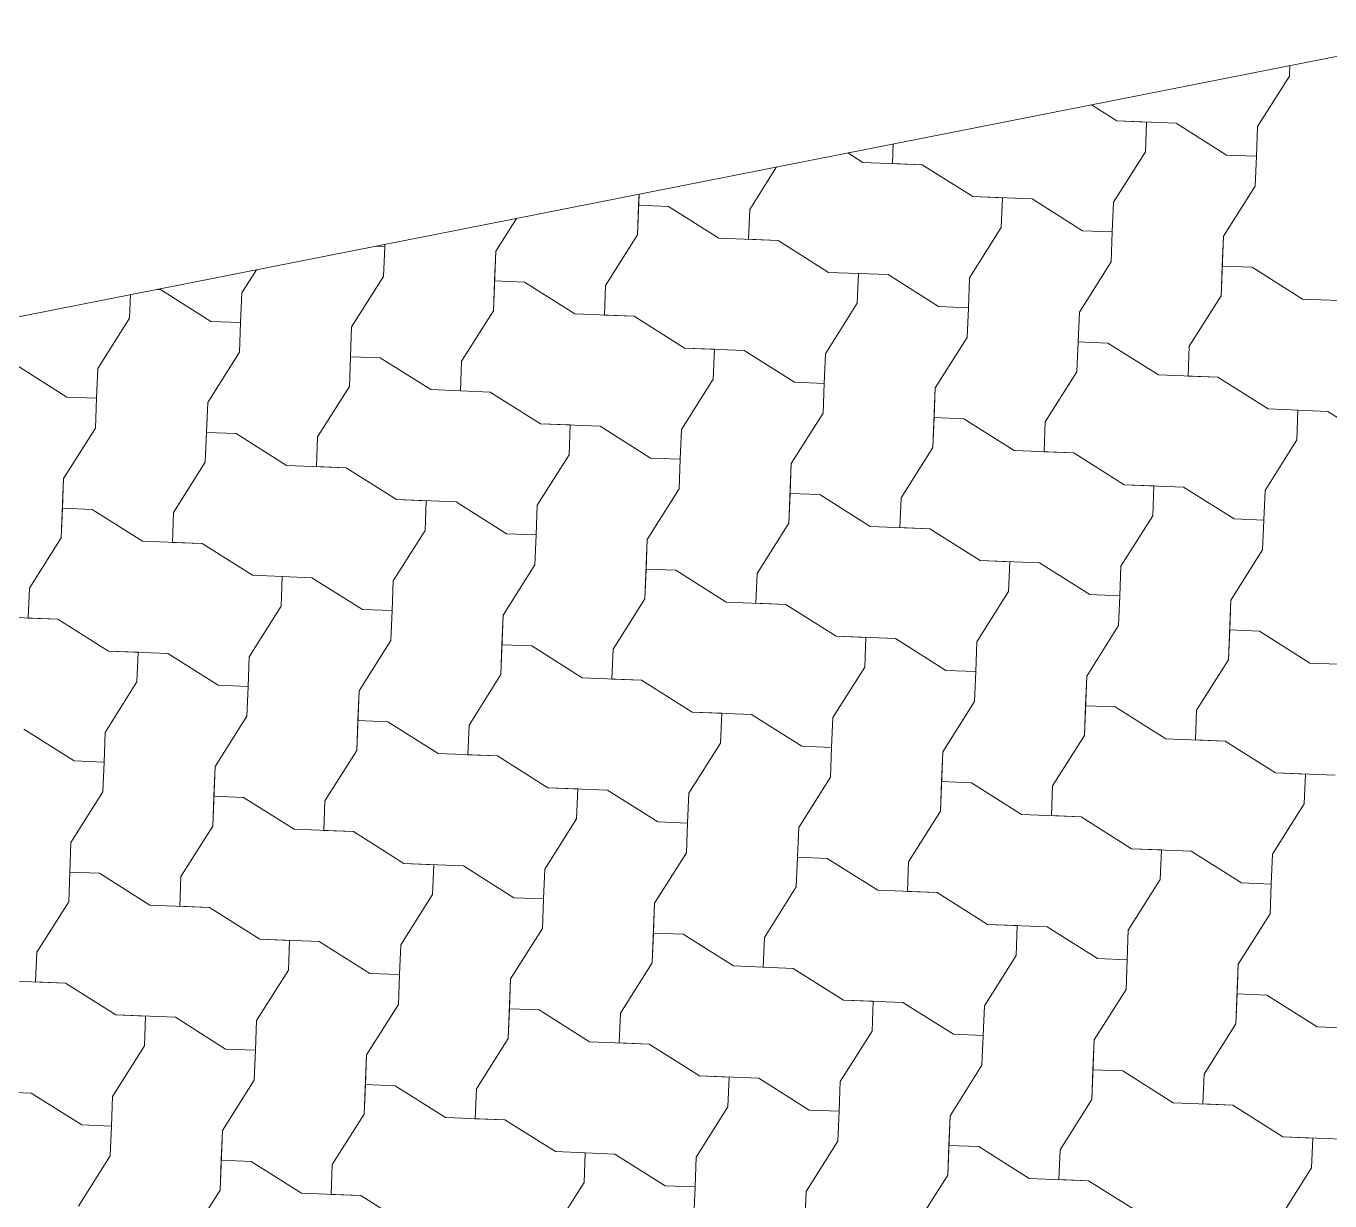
# Model space of a CAD drawing. Header units: metres. Extents: x -111189 to -108577, y -72951 to -72647.
# Drawn here: x -110684.644 to -110683.51, y -72944.908 to -72943.888 of the extents above; entities that cross this region are included whole.
import ezdxf

# ---------------------------------------------------------------- set-up
doc = ezdxf.new("R2010")
doc.units = ezdxf.units.M
doc.header["$MEASUREMENT"] = 0
doc.set_wipeout_variables(frame=1)
doc.linetypes.add('Dot & Dashed', pattern=[0.670278, 0.3175, -0.176389, 0, -0.176389])
doc.linetypes.add('Wipeout_Contour', pattern=[1, 0, -1])
doc.layers.add('Muro Não Confinante - MNC1_1_0', color=7, linetype='Continuous')
doc.layers.add('Muro Não Confinante - MNC1_1_02 - PASSEIOS', color=7, linetype='Continuous')

# ---------------------------------------------------------------- blocks, each defined once
blk = doc.blocks.new('*X143', base_point=(-110694.4627, -72968.689))
at = {"layer": 'Muro Não Confinante - MNC1_1_02 - PASSEIOS', "color": 253, "linetype": 'Continuous', "lineweight": 9, "ltscale": 1000}
for p, q in [((-110683.5457, -72943.9311), (-110683.5454, -72943.922)), ((-110683.5734, -72943.9748), (-110683.5457, -72943.9311)), ((-110683.7178, -72943.956), (-110683.6957, -72943.97)), ((-110683.7178, -72943.956), (-110683.6957, -72943.97)), ((-110683.6957, -72943.97), (-110683.6699, -72943.971)), ((-110683.6957, -72943.97), (-110683.644, -72943.972)), ((-110683.6709, -72943.9969), (-110683.6699, -72943.971)), ((-110683.644, -72943.972), (-110683.6003, -72943.9997)), ((-110683.5734, -72943.9748), (-110683.5744, -72944.0007)), ((-110683.8899, -72943.99), (-110683.8906, -72944.0071)), ((-110683.8899, -72943.99), (-110683.8906, -72944.0071)), ((-110683.9295, -72943.9978), (-110683.9164, -72944.0061)), ((-110683.6985, -72944.0406), (-110683.6709, -72943.9969)), ((-110683.6003, -72943.9997), (-110683.5744, -72944.0007)), ((-110683.5754, -72944.0266), (-110683.5744, -72944.0007)), ((-110683.5754, -72944.0266), (-110683.5744, -72944.0007)), ((-110684.0147, -72944.0471), (-110683.9913, -72944.01)), ((-110684.0147, -72944.0471), (-110683.9913, -72944.01)), ((-110683.9164, -72944.0061), (-110683.8647, -72944.0082)), ((-110683.8647, -72944.0082), (-110683.8906, -72944.0071)), ((-110683.8647, -72944.0082), (-110683.8209, -72944.0358)), ((-110683.8647, -72944.0082), (-110683.8209, -72944.0358)), ((-110684.1123, -72944.0691), (-110684.1108, -72944.0336)), ((-110684.1108, -72944.0336), (-110684.1112, -72944.0433)), ((-110683.6031, -72944.0703), (-110683.5754, -72944.0266)), ((-110683.6031, -72944.0703), (-110683.5754, -72944.0266)), ((-110684.1123, -72944.0691), (-110684.1112, -72944.0433)), ((-110684.0854, -72944.0443), (-110684.1112, -72944.0433)), ((-110684.0854, -72944.0443), (-110684.0416, -72944.0719)), ((-110683.8209, -72944.0358), (-110683.7951, -72944.0368)), ((-110683.8209, -72944.0358), (-110683.7692, -72944.0378)), ((-110683.7961, -72944.0627), (-110683.7951, -72944.0368)), ((-110683.7692, -72944.0378), (-110683.7254, -72944.0655)), ((-110683.6985, -72944.0406), (-110683.6996, -72944.0665)), ((-110684.2354, -72944.0832), (-110684.2174, -72944.0547)), ((-110684.2354, -72944.0832), (-110684.2174, -72944.0547)), ((-110684.0147, -72944.0471), (-110684.0157, -72944.0729)), ((-110684.0147, -72944.0471), (-110684.0157, -72944.0729)), ((-110684.1399, -72944.1129), (-110684.1123, -72944.0691)), ((-110684.1399, -72944.1129), (-110684.1123, -72944.0691)), ((-110683.8237, -72944.1064), (-110683.7961, -72944.0627)), ((-110683.7254, -72944.0655), (-110683.6996, -72944.0665)), ((-110683.7006, -72944.0924), (-110683.6996, -72944.0665)), ((-110683.7006, -72944.0924), (-110683.6996, -72944.0665)), ((-110684.3408, -72944.079), (-110684.3319, -72944.0794)), ((-110684.3329, -72944.1052), (-110684.3319, -72944.0794)), ((-110684.3329, -72944.1052), (-110684.3319, -72944.0794)), ((-110684.3318, -72944.0773), (-110684.3319, -72944.0794)), ((-110684.0416, -72944.0719), (-110683.9899, -72944.074)), ((-110683.9899, -72944.074), (-110684.0157, -72944.0729)), ((-110683.9899, -72944.074), (-110683.9461, -72944.1016)), ((-110683.9899, -72944.074), (-110683.9461, -72944.1016)), ((-110683.6051, -72944.122), (-110683.6031, -72944.0703)), ((-110683.6031, -72944.0703), (-110683.6041, -72944.0962)), ((-110684.2374, -72944.1349), (-110684.2354, -72944.0832)), ((-110684.2354, -72944.0832), (-110684.2364, -72944.1091)), ((-110684.456, -72944.1193), (-110684.4434, -72944.0993)), ((-110683.9461, -72944.1016), (-110683.9202, -72944.1026)), ((-110683.9461, -72944.1016), (-110683.8944, -72944.1036)), ((-110683.9213, -72944.1285), (-110683.9202, -72944.1026)), ((-110683.8944, -72944.1036), (-110683.8506, -72944.1313)), ((-110683.7282, -72944.1361), (-110683.7006, -72944.0924)), ((-110683.7282, -72944.1361), (-110683.7006, -72944.0924)), ((-110683.6051, -72944.122), (-110683.6041, -72944.0962)), ((-110683.5782, -72944.0972), (-110683.6041, -72944.0962)), ((-110683.5782, -72944.0972), (-110683.5344, -72944.1248)), ((-110684.3606, -72944.149), (-110684.3329, -72944.1052)), ((-110684.3606, -72944.149), (-110684.3329, -72944.1052)), ((-110684.2374, -72944.1349), (-110684.2364, -72944.1091)), ((-110684.2105, -72944.1101), (-110684.2364, -72944.1091)), ((-110684.2105, -72944.1101), (-110684.1668, -72944.1377)), ((-110684.1399, -72944.1129), (-110684.1409, -72944.1387)), ((-110684.1399, -72944.1129), (-110684.1409, -72944.1387)), ((-110683.8237, -72944.1064), (-110683.8247, -72944.1323)), ((-110684.5536, -72944.1414), (-110684.5528, -72944.1209)), ((-110684.53, -72944.1164), (-110684.5267, -72944.1165)), ((-110684.5267, -72944.1165), (-110684.4829, -72944.1442)), ((-110684.456, -72944.1193), (-110684.4571, -72944.1452)), ((-110683.6327, -72944.1658), (-110683.6051, -72944.122)), ((-110683.6327, -72944.1658), (-110683.6051, -72944.122)), ((-110683.5344, -72944.1248), (-110683.4827, -72944.1269)), ((-110684.2651, -72944.1787), (-110684.2374, -72944.1349)), ((-110684.2651, -72944.1787), (-110684.2374, -72944.1349)), ((-110683.9489, -72944.1723), (-110683.9213, -72944.1285)), ((-110683.8506, -72944.1313), (-110683.8247, -72944.1323)), ((-110683.8258, -72944.1582), (-110683.8247, -72944.1323)), ((-110683.8258, -72944.1582), (-110683.8247, -72944.1323)), ((-110683.7303, -72944.1879), (-110683.7282, -72944.1361)), ((-110683.7282, -72944.1361), (-110683.7293, -72944.162)), ((-110684.5812, -72944.1851), (-110684.5536, -72944.1414)), ((-110684.4829, -72944.1442), (-110684.4571, -72944.1452)), ((-110684.4581, -72944.171), (-110684.4571, -72944.1452)), ((-110684.4581, -72944.171), (-110684.4571, -72944.1452)), ((-110684.1668, -72944.1377), (-110684.115, -72944.1398)), ((-110684.115, -72944.1398), (-110684.1409, -72944.1387)), ((-110684.115, -72944.1398), (-110684.0713, -72944.1674)), ((-110684.115, -72944.1398), (-110684.0713, -72944.1674)), ((-110684.3626, -72944.2007), (-110684.3606, -72944.149)), ((-110684.3606, -72944.149), (-110684.3616, -72944.1749)), ((-110683.8534, -72944.2019), (-110683.8258, -72944.1582)), ((-110683.8534, -72944.2019), (-110683.8258, -72944.1582)), ((-110684.4857, -72944.2148), (-110684.4581, -72944.171)), ((-110684.4857, -72944.2148), (-110684.4581, -72944.171)), ((-110684.0713, -72944.1674), (-110684.0454, -72944.1684)), ((-110684.0713, -72944.1674), (-110684.0196, -72944.1695)), ((-110684.0464, -72944.1943), (-110684.0454, -72944.1684)), ((-110684.0196, -72944.1695), (-110683.9758, -72944.1971)), ((-110683.7303, -72944.1879), (-110683.7293, -72944.162)), ((-110683.7034, -72944.163), (-110683.7293, -72944.162)), ((-110683.7034, -72944.163), (-110683.6596, -72944.1907)), ((-110683.6327, -72944.1658), (-110683.6338, -72944.1917)), ((-110683.6327, -72944.1658), (-110683.6338, -72944.1917)), ((-110684.6519, -72944.1823), (-110684.6081, -72944.21)), ((-110684.3626, -72944.2007), (-110684.3616, -72944.1749)), ((-110684.3357, -72944.1759), (-110684.3616, -72944.1749)), ((-110684.3357, -72944.1759), (-110684.2919, -72944.2035)), ((-110684.2651, -72944.1787), (-110684.2661, -72944.2046)), ((-110684.2651, -72944.1787), (-110684.2661, -72944.2046)), ((-110683.9489, -72944.1723), (-110683.9499, -72944.1981)), ((-110684.5812, -72944.1851), (-110684.5823, -72944.211)), ((-110684.0741, -72944.2381), (-110684.0464, -72944.1943)), ((-110683.7579, -72944.2316), (-110683.7303, -72944.1879)), ((-110683.7579, -72944.2316), (-110683.7303, -72944.1879)), ((-110683.6596, -72944.1907), (-110683.6079, -72944.1927)), ((-110683.6079, -72944.1927), (-110683.6338, -72944.1917)), ((-110683.6079, -72944.1927), (-110683.5641, -72944.2203)), ((-110683.6079, -72944.1927), (-110683.5641, -72944.2203)), ((-110684.3902, -72944.2445), (-110684.3626, -72944.2007)), ((-110684.3902, -72944.2445), (-110684.3626, -72944.2007)), ((-110684.2919, -72944.2035), (-110684.2402, -72944.2056)), ((-110684.2402, -72944.2056), (-110684.2661, -72944.2046)), ((-110684.2402, -72944.2056), (-110684.1965, -72944.2332)), ((-110684.2402, -72944.2056), (-110684.1965, -72944.2332)), ((-110683.9758, -72944.1971), (-110683.9499, -72944.1981)), ((-110683.951, -72944.224), (-110683.9499, -72944.1981)), ((-110683.951, -72944.224), (-110683.9499, -72944.1981)), ((-110683.8555, -72944.2537), (-110683.8534, -72944.2019)), ((-110683.8534, -72944.2019), (-110683.8544, -72944.2278)), ((-110684.6081, -72944.21), (-110684.5823, -72944.211)), ((-110684.5833, -72944.2369), (-110684.5823, -72944.211)), ((-110684.5833, -72944.2369), (-110684.5823, -72944.211)), ((-110684.4878, -72944.2665), (-110684.4857, -72944.2148)), ((-110684.4857, -72944.2148), (-110684.4868, -72944.2407)), ((-110683.9786, -72944.2677), (-110683.951, -72944.224)), ((-110683.9786, -72944.2677), (-110683.951, -72944.224)), ((-110683.8555, -72944.2537), (-110683.8544, -72944.2278)), ((-110683.8286, -72944.2288), (-110683.8544, -72944.2278)), ((-110683.5641, -72944.2203), (-110683.5383, -72944.2214)), ((-110683.5641, -72944.2203), (-110683.5124, -72944.2224)), ((-110683.5393, -72944.2472), (-110683.5383, -72944.2214)), ((-110683.5124, -72944.2224), (-110683.4686, -72944.25)), ((-110684.6109, -72944.2806), (-110684.5833, -72944.2369)), ((-110684.6109, -72944.2806), (-110684.5833, -72944.2369)), ((-110684.1965, -72944.2332), (-110684.1706, -72944.2342)), ((-110684.1965, -72944.2332), (-110684.1447, -72944.2353)), ((-110684.1716, -72944.2601), (-110684.1706, -72944.2342)), ((-110684.1447, -72944.2353), (-110684.101, -72944.2629)), ((-110684.0741, -72944.2381), (-110684.0751, -72944.2639)), ((-110683.8286, -72944.2288), (-110683.7848, -72944.2565)), ((-110683.7579, -72944.2316), (-110683.7589, -72944.2575)), ((-110683.7579, -72944.2316), (-110683.7589, -72944.2575)), ((-110684.4878, -72944.2665), (-110684.4868, -72944.2407)), ((-110684.4609, -72944.2417), (-110684.4868, -72944.2407)), ((-110684.4609, -72944.2417), (-110684.4171, -72944.2693)), ((-110684.3902, -72944.2445), (-110684.3913, -72944.2704)), ((-110684.3902, -72944.2445), (-110684.3913, -72944.2704)), ((-110683.5669, -72944.291), (-110683.5393, -72944.2472)), ((-110684.1993, -72944.3039), (-110684.1716, -72944.2601)), ((-110683.8831, -72944.2974), (-110683.8555, -72944.2537)), ((-110683.8831, -72944.2974), (-110683.8555, -72944.2537)), ((-110683.7848, -72944.2565), (-110683.7331, -72944.2585)), ((-110683.7331, -72944.2585), (-110683.7589, -72944.2575)), ((-110683.7331, -72944.2585), (-110683.6893, -72944.2861)), ((-110683.7331, -72944.2585), (-110683.6893, -72944.2861)), ((-110684.5154, -72944.3103), (-110684.4878, -72944.2665)), ((-110684.5154, -72944.3103), (-110684.4878, -72944.2665)), ((-110684.4171, -72944.2693), (-110684.3654, -72944.2714)), ((-110684.3654, -72944.2714), (-110684.3913, -72944.2704)), ((-110684.3654, -72944.2714), (-110684.3216, -72944.299)), ((-110684.3654, -72944.2714), (-110684.3216, -72944.299)), ((-110684.101, -72944.2629), (-110684.0751, -72944.2639)), ((-110684.0761, -72944.2898), (-110684.0751, -72944.2639)), ((-110684.0761, -72944.2898), (-110684.0751, -72944.2639)), ((-110683.9806, -72944.3195), (-110683.9786, -72944.2677)), ((-110683.9786, -72944.2677), (-110683.9796, -72944.2936)), ((-110684.613, -72944.3323), (-110684.6109, -72944.2806)), ((-110684.6109, -72944.2806), (-110684.6119, -72944.3065)), ((-110684.1038, -72944.3336), (-110684.0761, -72944.2898)), ((-110684.1038, -72944.3336), (-110684.0761, -72944.2898)), ((-110683.9806, -72944.3195), (-110683.9796, -72944.2936)), ((-110683.9537, -72944.2946), (-110683.9796, -72944.2936)), ((-110683.9537, -72944.2946), (-110683.91, -72944.3223)), ((-110683.6893, -72944.2861), (-110683.6634, -72944.2872)), ((-110683.6893, -72944.2861), (-110683.6376, -72944.2882)), ((-110683.6645, -72944.313), (-110683.6634, -72944.2872)), ((-110683.6376, -72944.2882), (-110683.5938, -72944.3158)), ((-110683.5669, -72944.291), (-110683.568, -72944.3169)), ((-110684.613, -72944.3323), (-110684.6119, -72944.3065)), ((-110684.5861, -72944.3075), (-110684.6119, -72944.3065)), ((-110684.5861, -72944.3075), (-110684.5423, -72944.3351)), ((-110684.3216, -72944.299), (-110684.2958, -72944.3)), ((-110684.3216, -72944.299), (-110684.2699, -72944.3011)), ((-110684.2968, -72944.3259), (-110684.2958, -72944.3)), ((-110684.2699, -72944.3011), (-110684.2261, -72944.3287)), ((-110684.1993, -72944.3039), (-110684.2003, -72944.3297)), ((-110683.8831, -72944.2974), (-110683.8841, -72944.3233)), ((-110683.8831, -72944.2974), (-110683.8841, -72944.3233)), ((-110684.5154, -72944.3103), (-110684.5164, -72944.3362)), ((-110684.5154, -72944.3103), (-110684.5164, -72944.3362)), ((-110683.6921, -72944.3568), (-110683.6645, -72944.313)), ((-110683.5938, -72944.3158), (-110683.568, -72944.3169)), ((-110683.569, -72944.3427), (-110683.568, -72944.3169)), ((-110683.569, -72944.3427), (-110683.568, -72944.3169)), ((-110684.3244, -72944.3697), (-110684.2968, -72944.3259)), ((-110684.2261, -72944.3287), (-110684.2003, -72944.3297)), ((-110684.2013, -72944.3556), (-110684.2003, -72944.3297)), ((-110684.2013, -72944.3556), (-110684.2003, -72944.3297)), ((-110684.0083, -72944.3632), (-110683.9806, -72944.3195)), ((-110684.0083, -72944.3632), (-110683.9806, -72944.3195)), ((-110683.91, -72944.3223), (-110683.8583, -72944.3243)), ((-110683.8583, -72944.3243), (-110683.8841, -72944.3233)), ((-110683.8583, -72944.3243), (-110683.8145, -72944.352)), ((-110683.8583, -72944.3243), (-110683.8145, -72944.352)), ((-110684.6406, -72944.3761), (-110684.613, -72944.3323)), ((-110684.6406, -72944.3761), (-110684.613, -72944.3323)), ((-110684.5423, -72944.3351), (-110684.4906, -72944.3372)), ((-110684.4906, -72944.3372), (-110684.5164, -72944.3362)), ((-110684.4906, -72944.3372), (-110684.4468, -72944.3648)), ((-110684.4906, -72944.3372), (-110684.4468, -72944.3648)), ((-110684.1058, -72944.3853), (-110684.1038, -72944.3336)), ((-110684.1038, -72944.3336), (-110684.1048, -72944.3594)), ((-110683.8145, -72944.352), (-110683.7886, -72944.353)), ((-110683.8145, -72944.352), (-110683.7628, -72944.354)), ((-110683.5966, -72944.3865), (-110683.569, -72944.3427)), ((-110683.5966, -72944.3865), (-110683.569, -72944.3427)), ((-110684.2289, -72944.3994), (-110684.2013, -72944.3556)), ((-110684.2289, -72944.3994), (-110684.2013, -72944.3556)), ((-110684.1058, -72944.3853), (-110684.1048, -72944.3594)), ((-110684.0789, -72944.3604), (-110684.1048, -72944.3594)), ((-110684.0789, -72944.3604), (-110684.0352, -72944.3881)), ((-110684.0083, -72944.3632), (-110684.0093, -72944.3891)), ((-110684.0083, -72944.3632), (-110684.0093, -72944.3891)), ((-110683.7897, -72944.3788), (-110683.7886, -72944.353)), ((-110683.7628, -72944.354), (-110683.719, -72944.3816)), ((-110683.6921, -72944.3568), (-110683.6931, -72944.3827)), ((-110684.4468, -72944.3648), (-110684.421, -72944.3659)), ((-110684.4468, -72944.3648), (-110684.3951, -72944.3669)), ((-110684.422, -72944.3917), (-110684.421, -72944.3659)), ((-110684.3951, -72944.3669), (-110684.3513, -72944.3945)), ((-110684.3244, -72944.3697), (-110684.3255, -72944.3955)), ((-110684.6406, -72944.3761), (-110684.6416, -72944.402)), ((-110684.6406, -72944.3761), (-110684.6416, -72944.402)), ((-110684.1334, -72944.429), (-110684.1058, -72944.3853)), ((-110684.1334, -72944.429), (-110684.1058, -72944.3853)), ((-110683.8173, -72944.4226), (-110683.7897, -72944.3788)), ((-110683.719, -72944.3816), (-110683.6931, -72944.3827)), ((-110683.6942, -72944.4085), (-110683.6931, -72944.3827)), ((-110683.6942, -72944.4085), (-110683.6931, -72944.3827)), ((-110683.5987, -72944.4382), (-110683.5966, -72944.3865)), ((-110683.5966, -72944.3865), (-110683.5976, -72944.4123)), ((-110684.4496, -72944.4355), (-110684.422, -72944.3917)), ((-110684.3513, -72944.3945), (-110684.3255, -72944.3955)), ((-110684.3265, -72944.4214), (-110684.3255, -72944.3955)), ((-110684.3265, -72944.4214), (-110684.3255, -72944.3955)), ((-110684.0352, -72944.3881), (-110683.9834, -72944.3901)), ((-110683.9834, -72944.3901), (-110684.0093, -72944.3891)), ((-110683.9834, -72944.3901), (-110683.9397, -72944.4178)), ((-110683.9834, -72944.3901), (-110683.9397, -72944.4178)), ((-110684.6675, -72944.4009), (-110684.6158, -72944.403)), ((-110684.6158, -72944.403), (-110684.6416, -72944.402)), ((-110684.6158, -72944.403), (-110684.572, -72944.4306)), ((-110684.6158, -72944.403), (-110684.572, -72944.4306)), ((-110684.231, -72944.4511), (-110684.2289, -72944.3994)), ((-110684.2289, -72944.3994), (-110684.23, -72944.4252)), ((-110683.7218, -72944.4523), (-110683.6942, -72944.4085)), ((-110683.7218, -72944.4523), (-110683.6942, -72944.4085)), ((-110683.9397, -72944.4178), (-110683.9138, -72944.4188)), ((-110683.9397, -72944.4178), (-110683.8879, -72944.4198)), ((-110683.9148, -72944.4446), (-110683.9138, -72944.4188)), ((-110683.8879, -72944.4198), (-110683.8442, -72944.4474)), ((-110683.5987, -72944.4382), (-110683.5976, -72944.4123)), ((-110683.5718, -72944.4134), (-110683.5976, -72944.4123)), ((-110683.5718, -72944.4134), (-110683.528, -72944.441)), ((-110684.572, -72944.4306), (-110684.5461, -72944.4317)), ((-110684.572, -72944.4306), (-110684.5203, -72944.4327)), ((-110684.5472, -72944.4575), (-110684.5461, -72944.4317)), ((-110684.3541, -72944.4652), (-110684.3265, -72944.4214)), ((-110684.3541, -72944.4652), (-110684.3265, -72944.4214)), ((-110684.231, -72944.4511), (-110684.23, -72944.4252)), ((-110684.2041, -72944.4262), (-110684.23, -72944.4252)), ((-110684.2041, -72944.4262), (-110684.1603, -72944.4539)), ((-110684.1334, -72944.429), (-110684.1345, -72944.4549)), ((-110684.1334, -72944.429), (-110684.1345, -72944.4549)), ((-110683.8173, -72944.4226), (-110683.8183, -72944.4485)), ((-110684.5203, -72944.4327), (-110684.4765, -72944.4603)), ((-110684.4496, -72944.4355), (-110684.4506, -72944.4613)), ((-110683.6263, -72944.482), (-110683.5987, -72944.4382)), ((-110683.6263, -72944.482), (-110683.5987, -72944.4382)), ((-110683.528, -72944.441), (-110683.4763, -72944.4431)), ((-110684.2586, -72944.4949), (-110684.231, -72944.4511)), ((-110684.2586, -72944.4949), (-110684.231, -72944.4511)), ((-110684.1603, -72944.4539), (-110684.1086, -72944.4559)), ((-110683.9425, -72944.4884), (-110683.9148, -72944.4446)), ((-110683.8442, -72944.4474), (-110683.8183, -72944.4485)), ((-110683.8193, -72944.4743), (-110683.8183, -72944.4485)), ((-110683.8193, -72944.4743), (-110683.8183, -72944.4485)), ((-110683.7238, -72944.504), (-110683.7218, -72944.4523)), ((-110683.7218, -72944.4523), (-110683.7228, -72944.4782)), ((-110684.5748, -72944.5013), (-110684.5472, -72944.4575)), ((-110684.4765, -72944.4603), (-110684.4506, -72944.4613)), ((-110684.4517, -72944.4872), (-110684.4506, -72944.4613)), ((-110684.4517, -72944.4872), (-110684.4506, -72944.4613)), ((-110684.3562, -72944.5169), (-110684.3541, -72944.4652)), ((-110684.3541, -72944.4652), (-110684.3551, -72944.491)), ((-110684.1086, -72944.4559), (-110684.1345, -72944.4549)), ((-110684.1086, -72944.4559), (-110684.0648, -72944.4836)), ((-110684.1086, -72944.4559), (-110684.0648, -72944.4836)), ((-110683.847, -72944.5181), (-110683.8193, -72944.4743)), ((-110683.847, -72944.5181), (-110683.8193, -72944.4743)), ((-110684.4793, -72944.531), (-110684.4517, -72944.4872)), ((-110684.4793, -72944.531), (-110684.4517, -72944.4872)), ((-110684.0648, -72944.4836), (-110684.039, -72944.4846)), ((-110684.0648, -72944.4836), (-110684.0131, -72944.4856)), ((-110684.04, -72944.5105), (-110684.039, -72944.4846)), ((-110684.0131, -72944.4856), (-110683.9694, -72944.5133)), ((-110683.9425, -72944.4884), (-110683.9435, -72944.5143)), ((-110683.7238, -72944.504), (-110683.7228, -72944.4782)), ((-110683.697, -72944.4792), (-110683.7228, -72944.4782)), ((-110683.697, -72944.4792), (-110683.6532, -72944.5068)), ((-110683.6263, -72944.482), (-110683.6273, -72944.5078)), ((-110683.6263, -72944.482), (-110683.6273, -72944.5078)), ((-110684.6454, -72944.4985), (-110684.6017, -72944.5261)), ((-110684.3562, -72944.5169), (-110684.3551, -72944.491)), ((-110684.3293, -72944.4921), (-110684.3551, -72944.491)), ((-110684.3293, -72944.4921), (-110684.2855, -72944.5197)), ((-110684.2586, -72944.4949), (-110684.2597, -72944.5207)), ((-110684.2586, -72944.4949), (-110684.2597, -72944.5207)), ((-110684.5748, -72944.5013), (-110684.5758, -72944.5272)), ((-110684.0676, -72944.5542), (-110684.04, -72944.5105)), ((-110683.7515, -72944.5478), (-110683.7238, -72944.504)), ((-110683.7515, -72944.5478), (-110683.7238, -72944.504)), ((-110683.6532, -72944.5068), (-110683.6015, -72944.5089)), ((-110683.6015, -72944.5089), (-110683.6273, -72944.5078)), ((-110683.6015, -72944.5089), (-110683.5577, -72944.5365)), ((-110683.6015, -72944.5089), (-110683.5577, -72944.5365)), ((-110684.3838, -72944.5607), (-110684.3562, -72944.5169)), ((-110684.3838, -72944.5607), (-110684.3562, -72944.5169)), ((-110684.2855, -72944.5197), (-110684.2338, -72944.5217)), ((-110684.2338, -72944.5217), (-110684.2597, -72944.5207)), ((-110684.2338, -72944.5217), (-110684.19, -72944.5494)), ((-110684.2338, -72944.5217), (-110684.19, -72944.5494)), ((-110683.9694, -72944.5133), (-110683.9435, -72944.5143)), ((-110683.9445, -72944.5401), (-110683.9435, -72944.5143)), ((-110683.9445, -72944.5401), (-110683.9435, -72944.5143)), ((-110683.849, -72944.5698), (-110683.847, -72944.5181)), ((-110683.847, -72944.5181), (-110683.848, -72944.544)), ((-110684.6017, -72944.5261), (-110684.5758, -72944.5272)), ((-110684.5768, -72944.553), (-110684.5758, -72944.5272)), ((-110684.5768, -72944.553), (-110684.5758, -72944.5272)), ((-110684.4813, -72944.5827), (-110684.4793, -72944.531)), ((-110684.4793, -72944.531), (-110684.4803, -72944.5568)), ((-110683.9721, -72944.5839), (-110683.9445, -72944.5401)), ((-110683.9721, -72944.5839), (-110683.9445, -72944.5401)), ((-110683.849, -72944.5698), (-110683.848, -72944.544)), ((-110683.8221, -72944.545), (-110683.848, -72944.544)), ((-110683.8221, -72944.545), (-110683.7784, -72944.5726)), ((-110683.5577, -72944.5365), (-110683.5318, -72944.5375)), ((-110683.5577, -72944.5365), (-110683.506, -72944.5385)), ((-110683.5329, -72944.5634), (-110683.5318, -72944.5375)), ((-110684.6045, -72944.5968), (-110684.5768, -72944.553)), ((-110684.6045, -72944.5968), (-110684.5768, -72944.553)), ((-110684.4813, -72944.5827), (-110684.4803, -72944.5568)), ((-110684.4545, -72944.5579), (-110684.4803, -72944.5568)), ((-110684.19, -72944.5494), (-110684.1642, -72944.5504)), ((-110684.19, -72944.5494), (-110684.1383, -72944.5514)), ((-110684.1652, -72944.5763), (-110684.1642, -72944.5504)), ((-110684.1383, -72944.5514), (-110684.0945, -72944.5791)), ((-110684.0676, -72944.5542), (-110684.0687, -72944.5801)), ((-110683.7515, -72944.5478), (-110683.7525, -72944.5736)), ((-110683.7515, -72944.5478), (-110683.7525, -72944.5736)), ((-110684.4545, -72944.5579), (-110684.4107, -72944.5855)), ((-110684.3838, -72944.5607), (-110684.3848, -72944.5865)), ((-110684.3838, -72944.5607), (-110684.3848, -72944.5865)), ((-110683.5605, -72944.6072), (-110683.5329, -72944.5634)), ((-110684.1928, -72944.62), (-110684.1652, -72944.5763)), ((-110684.0945, -72944.5791), (-110684.0687, -72944.5801)), ((-110683.8767, -72944.6136), (-110683.849, -72944.5698)), ((-110683.8767, -72944.6136), (-110683.849, -72944.5698)), ((-110683.7784, -72944.5726), (-110683.7266, -72944.5747)), ((-110683.7266, -72944.5747), (-110683.7525, -72944.5736)), ((-110683.7266, -72944.5747), (-110683.6829, -72944.6023)), ((-110683.7266, -72944.5747), (-110683.6829, -72944.6023)), ((-110684.509, -72944.6265), (-110684.4813, -72944.5827)), ((-110684.509, -72944.6265), (-110684.4813, -72944.5827)), ((-110684.4107, -72944.5855), (-110684.359, -72944.5875)), ((-110684.359, -72944.5875), (-110684.3848, -72944.5865)), ((-110684.359, -72944.5875), (-110684.3152, -72944.6152)), ((-110684.359, -72944.5875), (-110684.3152, -72944.6152)), ((-110684.0697, -72944.6059), (-110684.0687, -72944.5801)), ((-110684.0697, -72944.6059), (-110684.0687, -72944.5801)), ((-110683.9742, -72944.6356), (-110683.9721, -72944.5839)), ((-110683.9721, -72944.5839), (-110683.9732, -72944.6098)), ((-110684.6065, -72944.6485), (-110684.6045, -72944.5968)), ((-110684.6045, -72944.5968), (-110684.6055, -72944.6226)), ((-110684.0973, -72944.6497), (-110684.0697, -72944.6059)), ((-110684.0973, -72944.6497), (-110684.0697, -72944.6059)), ((-110683.9742, -72944.6356), (-110683.9732, -72944.6098)), ((-110683.9473, -72944.6108), (-110683.9732, -72944.6098)), ((-110683.9473, -72944.6108), (-110683.9035, -72944.6384)), ((-110683.6829, -72944.6023), (-110683.657, -72944.6033)), ((-110683.6829, -72944.6023), (-110683.6311, -72944.6044)), ((-110683.658, -72944.6292), (-110683.657, -72944.6033)), ((-110683.6311, -72944.6044), (-110683.5874, -72944.632)), ((-110683.5605, -72944.6072), (-110683.5615, -72944.633)), ((-110684.6065, -72944.6485), (-110684.6055, -72944.6226)), ((-110684.5796, -72944.6237), (-110684.6055, -72944.6226)), ((-110684.5796, -72944.6237), (-110684.5359, -72944.6513)), ((-110684.3152, -72944.6152), (-110684.2893, -72944.6162)), ((-110684.3152, -72944.6152), (-110684.2635, -72944.6172)), ((-110684.2904, -72944.6421), (-110684.2893, -72944.6162)), ((-110684.2635, -72944.6172), (-110684.2197, -72944.6449)), ((-110684.1928, -72944.62), (-110684.1938, -72944.6459)), ((-110683.8767, -72944.6136), (-110683.8777, -72944.6395)), ((-110683.8767, -72944.6136), (-110683.8777, -72944.6395)), ((-110684.509, -72944.6265), (-110684.51, -72944.6523)), ((-110684.509, -72944.6265), (-110684.51, -72944.6523)), ((-110684.0018, -72944.6794), (-110683.9742, -72944.6356)), ((-110684.0018, -72944.6794), (-110683.9742, -72944.6356)), ((-110683.6857, -72944.673), (-110683.658, -72944.6292)), ((-110683.5874, -72944.632), (-110683.5615, -72944.633)), ((-110683.5625, -72944.6589), (-110683.5615, -72944.633)), ((-110683.5625, -72944.6589), (-110683.5615, -72944.633)), ((-110684.318, -72944.6858), (-110684.2904, -72944.6421)), ((-110684.2197, -72944.6449), (-110684.1938, -72944.6459)), ((-110684.1949, -72944.6718), (-110684.1938, -72944.6459)), ((-110684.1949, -72944.6718), (-110684.1938, -72944.6459)), ((-110683.9035, -72944.6384), (-110683.8518, -72944.6405)), ((-110683.8518, -72944.6405), (-110683.8777, -72944.6395)), ((-110683.8518, -72944.6405), (-110683.8081, -72944.6681)), ((-110683.8518, -72944.6405), (-110683.8081, -72944.6681)), ((-110684.6342, -72944.6923), (-110684.6065, -72944.6485)), ((-110684.6342, -72944.6923), (-110684.6065, -72944.6485)), ((-110684.5359, -72944.6513), (-110684.4841, -72944.6534)), ((-110684.4841, -72944.6534), (-110684.51, -72944.6523)), ((-110684.4841, -72944.6534), (-110684.4404, -72944.681)), ((-110684.4841, -72944.6534), (-110684.4404, -72944.681)), ((-110684.0994, -72944.7014), (-110684.0973, -72944.6497)), ((-110684.0973, -72944.6497), (-110684.0984, -72944.6756)), ((-110683.8081, -72944.6681), (-110683.7822, -72944.6691)), ((-110683.8081, -72944.6681), (-110683.7563, -72944.6702)), ((-110683.7832, -72944.695), (-110683.7822, -72944.6691)), ((-110683.7563, -72944.6702), (-110683.7126, -72944.6978)), ((-110683.5902, -72944.7026), (-110683.5625, -72944.6589)), ((-110683.5902, -72944.7026), (-110683.5625, -72944.6589)), ((-110684.4404, -72944.681), (-110684.4145, -72944.682)), ((-110684.4404, -72944.681), (-110684.3887, -72944.683)), ((-110684.2225, -72944.7155), (-110684.1949, -72944.6718)), ((-110684.2225, -72944.7155), (-110684.1949, -72944.6718)), ((-110684.0994, -72944.7014), (-110684.0984, -72944.6756)), ((-110684.0725, -72944.6766), (-110684.0984, -72944.6756)), ((-110684.0725, -72944.6766), (-110684.0287, -72944.7042)), ((-110684.0018, -72944.6794), (-110684.0029, -72944.7053)), ((-110684.0018, -72944.6794), (-110684.0029, -72944.7053)), ((-110683.6857, -72944.673), (-110683.6867, -72944.6988)), ((-110684.6342, -72944.6923), (-110684.6352, -72944.7181)), ((-110684.6342, -72944.6923), (-110684.6352, -72944.7181)), ((-110684.4155, -72944.7079), (-110684.4145, -72944.682)), ((-110684.3887, -72944.683), (-110684.3449, -72944.7107)), ((-110684.318, -72944.6858), (-110684.319, -72944.7117)), ((-110684.127, -72944.7452), (-110684.0994, -72944.7014)), ((-110684.127, -72944.7452), (-110684.0994, -72944.7014)), ((-110683.8108, -72944.7388), (-110683.7832, -72944.695)), ((-110683.7126, -72944.6978), (-110683.6867, -72944.6988)), ((-110683.6877, -72944.7247), (-110683.6867, -72944.6988)), ((-110683.6877, -72944.7247), (-110683.6867, -72944.6988)), ((-110683.5922, -72944.7544), (-110683.5902, -72944.7026)), ((-110683.5902, -72944.7026), (-110683.5912, -72944.7285)), ((-110684.4432, -72944.7516), (-110684.4155, -72944.7079)), ((-110684.3449, -72944.7107), (-110684.319, -72944.7117)), ((-110684.32, -72944.7376), (-110684.319, -72944.7117)), ((-110684.32, -72944.7376), (-110684.319, -72944.7117)), ((-110684.0287, -72944.7042), (-110683.977, -72944.7063)), ((-110683.977, -72944.7063), (-110684.0029, -72944.7053)), ((-110683.977, -72944.7063), (-110683.9332, -72944.7339)), ((-110683.977, -72944.7063), (-110683.9332, -72944.7339)), ((-110684.661, -72944.7171), (-110684.6093, -72944.7192)), ((-110684.6093, -72944.7192), (-110684.6352, -72944.7181)), ((-110684.6093, -72944.7192), (-110684.5656, -72944.7468)), ((-110684.6093, -72944.7192), (-110684.5656, -72944.7468)), ((-110684.2246, -72944.7672), (-110684.2225, -72944.7155)), ((-110684.2225, -72944.7155), (-110684.2235, -72944.7414)), ((-110683.7154, -72944.7685), (-110683.6877, -72944.7247)), ((-110683.7154, -72944.7685), (-110683.6877, -72944.7247)), ((-110684.3477, -72944.7813), (-110684.32, -72944.7376)), ((-110684.3477, -72944.7813), (-110684.32, -72944.7376)), ((-110683.9332, -72944.7339), (-110683.9074, -72944.7349)), ((-110683.9332, -72944.7339), (-110683.8815, -72944.736)), ((-110683.9084, -72944.7608), (-110683.9074, -72944.7349)), ((-110683.8815, -72944.736), (-110683.8377, -72944.7636)), ((-110683.5922, -72944.7544), (-110683.5912, -72944.7285)), ((-110683.5653, -72944.7295), (-110683.5912, -72944.7285)), ((-110683.5653, -72944.7295), (-110683.5216, -72944.7572)), ((-110684.5656, -72944.7468), (-110684.5397, -72944.7478)), ((-110684.5656, -72944.7468), (-110684.5138, -72944.7488)), ((-110684.5407, -72944.7737), (-110684.5397, -72944.7478)), ((-110684.5138, -72944.7488), (-110684.4701, -72944.7765)), ((-110684.2246, -72944.7672), (-110684.2235, -72944.7414)), ((-110684.1977, -72944.7424), (-110684.2235, -72944.7414)), ((-110684.1977, -72944.7424), (-110684.1539, -72944.77)), ((-110684.127, -72944.7452), (-110684.128, -72944.7711)), ((-110684.127, -72944.7452), (-110684.128, -72944.7711)), ((-110683.8108, -72944.7388), (-110683.8119, -72944.7646)), ((-110684.4432, -72944.7516), (-110684.4442, -72944.7775)), ((-110683.936, -72944.8046), (-110683.9084, -72944.7608)), ((-110683.6199, -72944.7981), (-110683.5922, -72944.7544)), ((-110683.6199, -72944.7981), (-110683.5922, -72944.7544)), ((-110683.5216, -72944.7572), (-110683.4698, -72944.7592)), ((-110684.2522, -72944.811), (-110684.2246, -72944.7672)), ((-110684.2522, -72944.811), (-110684.2246, -72944.7672)), ((-110684.1539, -72944.77), (-110684.1022, -72944.7721)), ((-110684.1022, -72944.7721), (-110684.128, -72944.7711)), ((-110684.1022, -72944.7721), (-110684.0584, -72944.7997)), ((-110684.1022, -72944.7721), (-110684.0584, -72944.7997)), ((-110683.8377, -72944.7636), (-110683.8119, -72944.7646)), ((-110683.8129, -72944.7905), (-110683.8119, -72944.7646)), ((-110683.8129, -72944.7905), (-110683.8119, -72944.7646)), ((-110683.7174, -72944.8202), (-110683.7154, -72944.7685)), ((-110683.7154, -72944.7685), (-110683.7164, -72944.7943)), ((-110684.5684, -72944.8175), (-110684.5407, -72944.7737)), ((-110684.4701, -72944.7765), (-110684.4442, -72944.7775)), ((-110684.4452, -72944.8034), (-110684.4442, -72944.7775)), ((-110684.4452, -72944.8034), (-110684.4442, -72944.7775)), ((-110684.3497, -72944.8331), (-110684.3477, -72944.7813)), ((-110684.3477, -72944.7813), (-110684.3487, -72944.8072)), ((-110683.8405, -72944.8343), (-110683.8129, -72944.7905)), ((-110683.8405, -72944.8343), (-110683.8129, -72944.7905)), ((-110683.7174, -72944.8202), (-110683.7164, -72944.7943)), ((-110683.6905, -72944.7953), (-110683.7164, -72944.7943)), ((-110684.4729, -72944.8471), (-110684.4452, -72944.8034)), ((-110684.4729, -72944.8471), (-110684.4452, -72944.8034)), ((-110684.0584, -72944.7997), (-110684.0325, -72944.8008)), ((-110684.0584, -72944.7997), (-110684.0067, -72944.8018)), ((-110684.0336, -72944.8266), (-110684.0325, -72944.8008)), ((-110684.0067, -72944.8018), (-110683.9629, -72944.8294)), ((-110683.936, -72944.8046), (-110683.9371, -72944.8304)), ((-110683.6905, -72944.7953), (-110683.6468, -72944.823)), ((-110683.6199, -72944.7981), (-110683.6209, -72944.824)), ((-110683.6199, -72944.7981), (-110683.6209, -72944.824)), ((-110684.6907, -72944.8126), (-110684.639, -72944.8147)), ((-110684.639, -72944.8147), (-110684.5952, -72944.8423)), ((-110684.5684, -72944.8175), (-110684.5694, -72944.8433)), ((-110684.3497, -72944.8331), (-110684.3487, -72944.8072)), ((-110684.3228, -72944.8082), (-110684.3487, -72944.8072)), ((-110684.3228, -72944.8082), (-110684.2791, -72944.8359)), ((-110684.2522, -72944.811), (-110684.2532, -72944.8369)), ((-110684.2522, -72944.811), (-110684.2532, -72944.8369)), ((-110684.0612, -72944.8704), (-110684.0336, -72944.8266)), ((-110683.745, -72944.8639), (-110683.7174, -72944.8202)), ((-110683.745, -72944.8639), (-110683.7174, -72944.8202)), ((-110683.6468, -72944.823), (-110683.595, -72944.825)), ((-110683.595, -72944.825), (-110683.6209, -72944.824)), ((-110683.595, -72944.825), (-110683.5513, -72944.8527)), ((-110683.595, -72944.825), (-110683.5513, -72944.8527)), ((-110684.3774, -72944.8768), (-110684.3497, -72944.8331)), ((-110684.3774, -72944.8768), (-110684.3497, -72944.8331)), ((-110684.2791, -72944.8359), (-110684.2274, -72944.8379)), ((-110684.2274, -72944.8379), (-110684.2532, -72944.8369)), ((-110684.2274, -72944.8379), (-110684.1836, -72944.8655)), ((-110684.2274, -72944.8379), (-110684.1836, -72944.8655)), ((-110683.9629, -72944.8294), (-110683.9371, -72944.8304)), ((-110683.9381, -72944.8563), (-110683.9371, -72944.8304)), ((-110683.9381, -72944.8563), (-110683.9371, -72944.8304)), ((-110683.8426, -72944.886), (-110683.8405, -72944.8343)), ((-110683.8405, -72944.8343), (-110683.8416, -72944.8601)), ((-110684.5952, -72944.8423), (-110684.5694, -72944.8433)), ((-110684.5704, -72944.8692), (-110684.5694, -72944.8433)), ((-110684.5704, -72944.8692), (-110684.5694, -72944.8433)), ((-110684.4749, -72944.8989), (-110684.4729, -72944.8471)), ((-110684.4729, -72944.8471), (-110684.4739, -72944.873)), ((-110683.9657, -72944.9001), (-110683.9381, -72944.8563)), ((-110683.9657, -72944.9001), (-110683.9381, -72944.8563)), ((-110683.8426, -72944.886), (-110683.8416, -72944.8601)), ((-110683.8157, -72944.8611), (-110683.8416, -72944.8601)), ((-110683.8157, -72944.8611), (-110683.7719, -72944.8888)), ((-110683.5513, -72944.8527), (-110683.5254, -72944.8537)), ((-110683.5513, -72944.8527), (-110683.4995, -72944.8547)), ((-110683.5264, -72944.8795), (-110683.5254, -72944.8537)), ((-110684.598, -72944.9129), (-110684.5704, -72944.8692)), ((-110684.598, -72944.9129), (-110684.5704, -72944.8692)), ((-110684.4749, -72944.8989), (-110684.4739, -72944.873)), ((-110684.448, -72944.874), (-110684.4739, -72944.873)), ((-110684.448, -72944.874), (-110684.4043, -72944.9017)), ((-110684.1836, -72944.8655), (-110684.1577, -72944.8666)), ((-110684.1836, -72944.8655), (-110684.1319, -72944.8676)), ((-110684.1587, -72944.8924), (-110684.1577, -72944.8666)), ((-110684.1319, -72944.8676), (-110684.0881, -72944.8952)), ((-110684.0612, -72944.8704), (-110684.0622, -72944.8962)), ((-110683.745, -72944.8639), (-110683.7461, -72944.8898)), ((-110683.745, -72944.8639), (-110683.7461, -72944.8898)), ((-110684.3774, -72944.8768), (-110684.3784, -72944.9027)), ((-110684.3774, -72944.8768), (-110684.3784, -72944.9027)), ((-110683.5541, -72944.9233), (-110683.5264, -72944.8795)), ((-110684.1864, -72944.9362), (-110684.1587, -72944.8924)), ((-110684.0881, -72944.8952), (-110684.0622, -72944.8962)), ((-110684.0633, -72944.9221), (-110684.0622, -72944.8962)), ((-110684.0633, -72944.9221), (-110684.0622, -72944.8962)), ((-110683.8702, -72944.9298), (-110683.8426, -72944.886)), ((-110683.8702, -72944.9298), (-110683.8426, -72944.886)), ((-110683.7719, -72944.8888), (-110683.7202, -72944.8908)), ((-110683.7202, -72944.8908), (-110683.7461, -72944.8898)), ((-110683.7202, -72944.8908), (-110683.6764, -72944.9185)), ((-110683.7202, -72944.8908), (-110683.6764, -72944.9185)), ((-110684.5025, -72944.9426), (-110684.4749, -72944.8989)), ((-110684.5025, -72944.9426), (-110684.4749, -72944.8989)), ((-110684.4043, -72944.9017), (-110684.3525, -72944.9037)), ((-110684.3525, -72944.9037), (-110684.3784, -72944.9027)), ((-110684.3525, -72944.9037), (-110684.3088, -72944.9313)), ((-110684.3525, -72944.9037), (-110684.3088, -72944.9313)), ((-110683.9678, -72944.9518), (-110683.9657, -72944.9001)), ((-110683.9657, -72944.9001), (-110683.9667, -72944.9259))]:
    blk.add_line(p, q, dxfattribs=at)

msp = doc.modelspace()

# ---------------------------------------------------------------- wipeouts: each hides what was drawn before it
at = {"color": 254, "linetype": 'Wipeout_Contour', "lineweight": 0, "ltscale": 1855691.141650434}
msp.add_wipeout([(-110685.6781, -72944.3431), (-110685.6781, -72945.8061), (-110683.0749, -72945.2887), (-110679.2595, -72944.5303), (-110678.0598, -72944.2918), (-110666.7459, -72942.043), (-110663.0568, -72941.3098), (-110660.2599, -72940.7538), (-110660.2599, -72939.3245), (-110663.3291, -72939.9305), (-110667.0209, -72940.6594), (-110678.3359, -72942.8934), (-110679.5359, -72943.1304), (-110683.3523, -72943.8839)], dxfattribs=at).dxf.layer = 'Muro Não Confinante - MNC1_1_02 - PASSEIOS'

# ---------------------------------------------------------------- next in the draw order: linework, layer by layer
at = {"layer": 'Muro Não Confinante - MNC1_1_02 - PASSEIOS', "color": 7, "linetype": 'Continuous', "lineweight": 13, "ltscale": 1000, "flags": 128}
msp.add_lwpolyline([(-110685.6781, -72944.3431), (-110683.3523, -72943.8839), (-110679.5359, -72943.1304), (-110678.3359, -72942.8934), (-110667.0209, -72940.6594), (-110663.3291, -72939.9305), (-110660.2599, -72939.3245)], dxfattribs=at)

# ---------------------------------------------------------------- next in the draw order: block references
at = {"layer": 'Muro Não Confinante - MNC1_1_0', "color": 7, "linetype": 'Dot & Dashed', "lineweight": 13, "ltscale": 10}
msp.add_blockref('*X143', (-110694.4627, -72968.689), dxfattribs=at)

doc.saveas('drawing.dxf')
